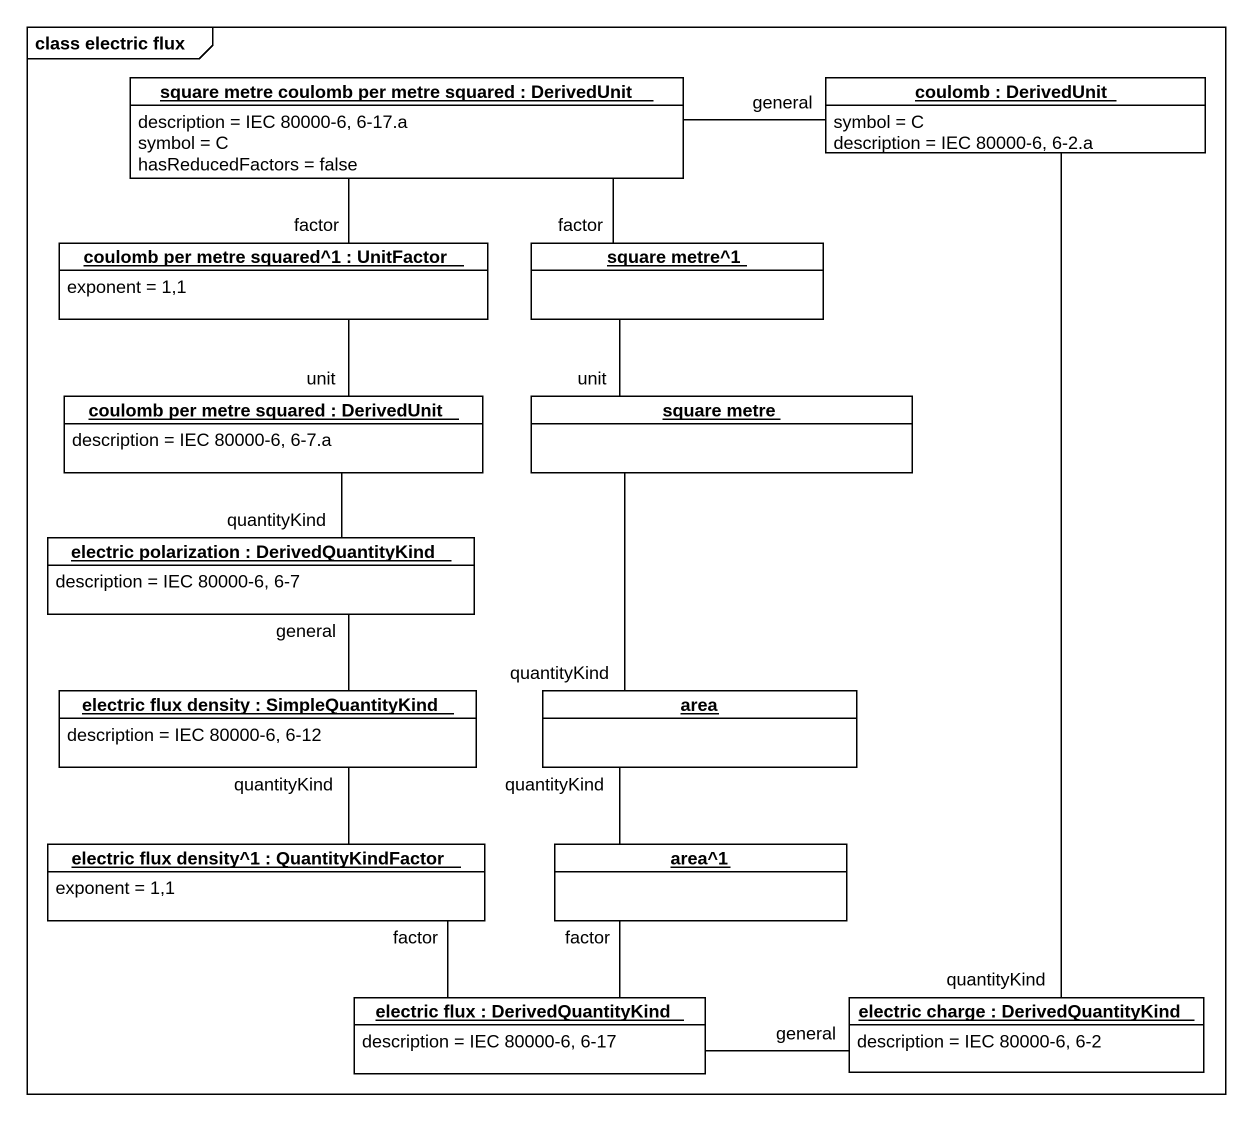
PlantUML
@startuml
mainframe class electric flux
hide circle
hide empty members
object "square metre coulomb per metre squared : DerivedUnit" as square_metre_coulomb_per #FFFFFF {
  description = IEC 80000-6, 6-17.a
  symbol = C
  hasReducedFactors = false
}
object "coulomb : DerivedUnit" as coulomb #FFFFFF {
  symbol = C
  description = IEC 80000-6, 6-2.a
}
object "coulomb per metre squared^1 : UnitFactor" as coulomb_per_metre_squared_1 #FFFFFF {
  exponent = 1,1
}
object "square metre^1" as square_metre_1 #FFFFFF
object "coulomb per metre squared : DerivedUnit" as coulomb_per_metre_squared #FFFFFF {
  description = IEC 80000-6, 6-7.a
}
object "square metre" as square_metre #FFFFFF
object "electric polarization : DerivedQuantityKind" as electric_polarization #FFFFFF {
  description = IEC 80000-6, 6-7
}
object "electric flux density : SimpleQuantityKind" as electric_flux_density #FFFFFF {
  description = IEC 80000-6, 6-12
}
object area #FFFFFF
object "electric flux density^1 : QuantityKindFactor" as electric_flux_density_1 #FFFFFF {
  exponent = 1,1
}
object "area^1" as area_1 #FFFFFF
object "electric flux : DerivedQuantityKind" as electric_flux #FFFFFF {
  description = IEC 80000-6, 6-17
}
object "electric charge : DerivedQuantityKind" as electric_charge #FFFFFF {
  description = IEC 80000-6, 6-2
}
coulomb -left- square_metre_coulomb_per : general
coulomb -- electric_charge : quantityKind
coulomb_per_metre_squared_1 -up- square_metre_coulomb_per : factor
square_metre_1 -left- square_metre_coulomb_per : factor
coulomb_per_metre_squared -up- coulomb_per_metre_squared_1 : unit
coulomb_per_metre_squared -- electric_polarization : quantityKind
square_metre -up- square_metre_1 : unit
square_metre -- area : quantityKind
electric_flux_density -up- electric_polarization : general
electric_flux_density -- electric_flux_density_1 : quantityKind
area -- area_1 : quantityKind
electric_flux_density_1 -right- electric_flux : factor
area_1 -- electric_flux : factor
electric_flux -right- electric_charge : general
@enduml
